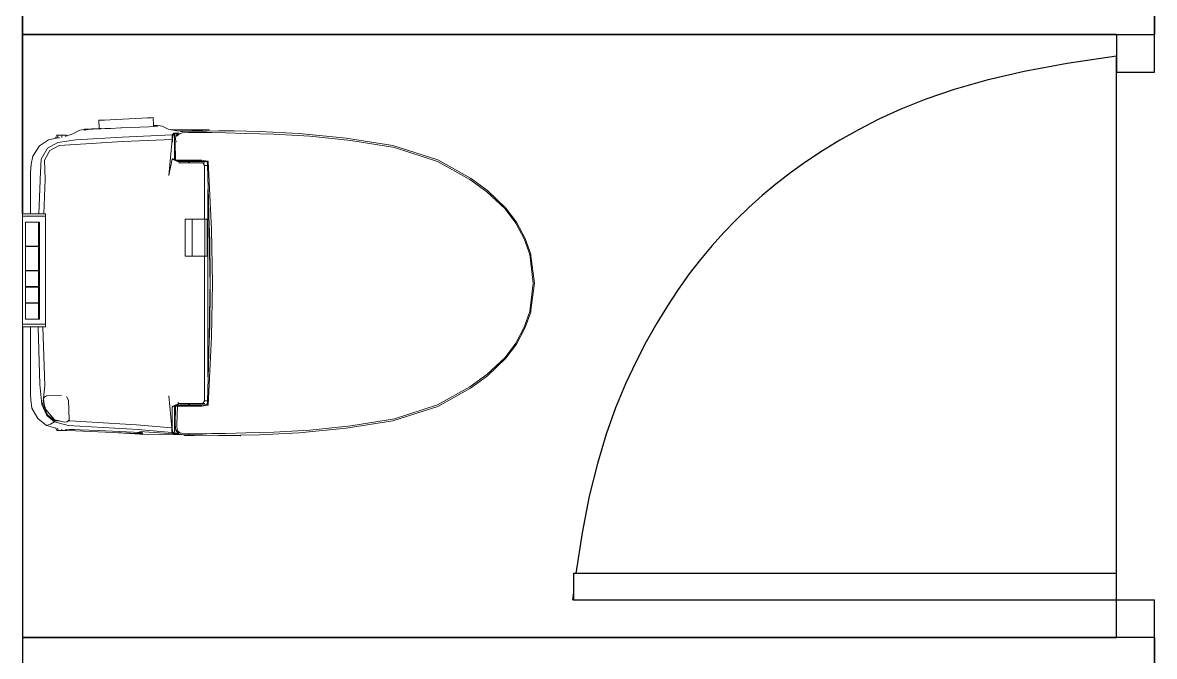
# Model space of a CAD drawing. Header units: millimetres. Extents: x 6923 to 14208, y 3430 to 4414.
# Drawn here: x 9157.1 to 9224.7, y 4166.1 to 4204 of the extents above; entities that cross this region are included whole.
import ezdxf

# ---------------------------------------------------------------- set-up
doc = ezdxf.new("R2010")
doc.units = ezdxf.units.MM
for name, color, linetype, lineweight in [('door', 104, 'Continuous', 25), ('Furniture', 252, 'Continuous', 0), ('wall', 160, 'Continuous', 35)]:
    doc.layers.add(name, color=color, linetype=linetype, lineweight=lineweight)
doc.layers.add('SectionCutEdges', color=7, linetype='Continuous')

msp = doc.modelspace()

# ---------------------------------------------------------------- linework, layer by layer
at = {"layer": 'door'}
for p, q in [((9222.449, 4203.246), (9222.449, 4200.994)), ((9222.449, 4203.246), (9224.701, 4203.246)), ((9224.701, 4200.994), (9224.701, 4203.246)), ((9222.449, 4169.466), (9222.449, 4201.953)), ((9222.449, 4200.994), (9224.701, 4200.994)), ((9190.02, 4171.042), (9190.02, 4169.466)), ((9222.449, 4171.042), (9190.02, 4171.042)), ((9190.02, 4169.904), (9189.962, 4169.466)), ((9190.02, 4169.466), (9189.962, 4169.466)), ((9190.02, 4169.466), (9222.449, 4169.466)), ((9222.449, 4169.466), (9224.701, 4169.466)), ((9222.449, 4167.214), (9222.449, 4169.466)), ((9224.701, 4167.214), (9224.701, 4169.466)), ((9224.701, 4167.214), (9222.449, 4167.214))]:
    msp.add_line(p, q, dxfattribs=at)
msp.add_lwpolyline([(9222.449, 4201.953), (9219.5, 4201.514), (9216.928, 4201.033), (9214.692, 4200.514), (9212.748, 4199.964), (9211.054, 4199.386), (9209.568, 4198.788), (9208.245, 4198.175), (9207.043, 4197.551), (9205.926, 4196.921), (9204.881, 4196.285), (9203.901, 4195.638), (9202.979, 4194.98), (9202.109, 4194.307), (9201.283, 4193.617), (9200.495, 4192.908), (9199.739, 4192.176), (9199.007, 4191.42), (9198.298, 4190.632), (9197.608, 4189.806), (9196.935, 4188.936), (9196.277, 4188.014), (9195.63, 4187.034), (9194.994, 4185.989), (9194.364, 4184.872), (9193.741, 4183.673), (9193.13, 4182.372), (9192.539, 4180.944), (9191.977, 4179.364), (9191.451, 4177.608), (9190.97, 4175.652), (9190.54, 4173.471), (9190.17, 4171.042)], dxfattribs=at)
at = {"layer": 'Furniture'}
for p, q in [((9162.359, 4198.15), (9164.261, 4198.242)), ((9164.261, 4198.242), (9164.595, 4198.259)), ((9164.595, 4198.259), (9164.84, 4198.27)), ((9164.84, 4198.27), (9164.929, 4198.275)), ((9164.929, 4198.275), (9164.956, 4197.803)), ((9160.547, 4197.537), (9160.789, 4197.573)), ((9160.789, 4197.573), (9160.824, 4197.547)), ((9160.824, 4197.547), (9160.825, 4197.582)), ((9160.825, 4197.582), (9161.718, 4197.63)), ((9160.825, 4197.582), (9160.846, 4197.579)), ((9160.84, 4197.535), (9161.023, 4197.563)), ((9160.846, 4197.579), (9160.884, 4197.577)), ((9160.884, 4197.577), (9160.954, 4197.576)), ((9161.023, 4197.563), (9161.322, 4197.587)), ((9161.322, 4197.587), (9161.191, 4197.582)), ((9161.328, 4197.587), (9161.322, 4197.587)), ((9161.328, 4197.587), (9161.333, 4197.588)), ((9161.333, 4197.588), (9161.72, 4197.605)), ((9161.691, 4198.117), (9161.78, 4198.122)), ((9161.718, 4197.63), (9161.691, 4198.117)), ((9161.719, 4197.624), (9161.718, 4197.63)), ((9161.719, 4197.624), (9161.808, 4197.627)), ((9161.72, 4197.605), (9161.809, 4197.609)), ((9161.72, 4197.605), (9161.72, 4197.608)), ((9161.78, 4198.122), (9162.025, 4198.134)), ((9161.808, 4197.627), (9161.834, 4197.629)), ((9161.809, 4197.609), (9162.054, 4197.62)), ((9162.025, 4198.134), (9162.359, 4198.15)), ((9162.054, 4197.62), (9162.358, 4197.633)), ((9162.358, 4197.633), (9162.388, 4197.634)), ((9163.012, 4197.662), (9162.388, 4197.634)), ((9162.388, 4197.634), (9162.388, 4197.637)), ((9163.012, 4197.662), (9163.05, 4197.664)), ((9163.05, 4197.664), (9164.681, 4197.73)), ((9164.681, 4197.73), (9165.008, 4197.747)), ((9164.956, 4197.803), (9165.188, 4197.815)), ((9164.956, 4197.803), (9164.956, 4197.802)), ((9164.956, 4197.802), (9164.957, 4197.791)), ((9164.958, 4197.768), (9164.958, 4197.766)), ((9165.008, 4197.747), (9165.019, 4197.747)), ((9165.019, 4197.747), (9165.146, 4197.759)), ((9165.019, 4197.747), (9165.068, 4197.757)), ((9165.068, 4197.757), (9165.118, 4197.775)), ((9165.118, 4197.775), (9165.156, 4197.794)), ((9165.159, 4197.765), (9165.146, 4197.759)), ((9165.156, 4197.794), (9165.188, 4197.815)), ((9165.181, 4197.775), (9165.159, 4197.765)), ((9165.194, 4197.78), (9165.181, 4197.775)), ((9165.188, 4197.815), (9165.194, 4197.78)), ((9165.236, 4197.798), (9165.194, 4197.78)), ((9165.236, 4197.798), (9165.471, 4197.768)), ((9165.471, 4197.768), (9165.837, 4197.586)), ((9165.837, 4197.586), (9166.074, 4197.54)), ((9158.141, 4196.586), (9158.677, 4196.949)), ((9158.677, 4196.949), (9159.237, 4197.064)), ((9159.108, 4197.064), (9159.174, 4197.23)), ((9159.214, 4197.064), (9159.108, 4197.064)), ((9159.174, 4197.23), (9159.261, 4197.23)), ((9159.214, 4197.064), (9159.261, 4197.23)), ((9159.237, 4197.064), (9159.214, 4197.064)), ((9159.237, 4197.064), (9159.342, 4197.064)), ((9160.312, 4196.945), (9159.237, 4196.792)), ((9159.261, 4197.23), (9159.472, 4197.23)), ((9159.472, 4197.09), (9159.472, 4197.23)), ((9159.682, 4197.23), (9159.472, 4197.23)), ((9159.769, 4197.23), (9159.682, 4197.23)), ((9159.707, 4197.142), (9159.682, 4197.23)), ((9159.769, 4197.23), (9159.788, 4197.181)), ((9159.788, 4197.181), (9160.146, 4197.316)), ((9159.794, 4197.166), (9159.788, 4197.181)), ((9160.146, 4197.316), (9160.547, 4197.537)), ((9163.08, 4197.119), (9160.312, 4196.945)), ((9160.79, 4197.516), (9160.79, 4197.512)), ((9160.823, 4197.515), (9160.823, 4197.519)), ((9160.824, 4197.547), (9160.84, 4197.535)), ((9166.062, 4197.249), (9163.08, 4197.119)), ((9163.114, 4196.841), (9166.06, 4196.967)), ((9166.06, 4196.967), (9165.873, 4194.811)), ((9165.996, 4197.54), (9165.979, 4197.54)), ((9165.979, 4197.54), (9165.997, 4197.54)), ((9166.041, 4197.54), (9165.996, 4197.54)), ((9165.997, 4197.54), (9166.041, 4197.54)), ((9166.041, 4197.54), (9166.074, 4197.54)), ((9166.062, 4197.249), (9166.06, 4196.967)), ((9166.166, 4197.353), (9166.062, 4197.249)), ((9166.109, 4197.208), (9166.062, 4197.249)), ((9166.074, 4197.54), (9166.334, 4197.489)), ((9166.074, 4197.54), (9168.289, 4197.54)), ((9166.081, 4196.93), (9166.109, 4197.208)), ((9166.082, 4196.829), (9166.081, 4196.93)), ((9166.109, 4197.208), (9166.21, 4197.307)), ((9166.474, 4197.366), (9166.166, 4197.353)), ((9166.21, 4197.307), (9166.166, 4197.353)), ((9166.21, 4197.307), (9166.203, 4195.766)), ((9166.21, 4197.307), (9166.408, 4197.316)), ((9166.292, 4197.197), (9166.247, 4196.83)), ((9166.292, 4197.197), (9166.408, 4197.316)), ((9166.374, 4197.192), (9166.292, 4197.197)), ((9166.334, 4197.489), (9167.235, 4197.475)), ((9166.374, 4197.192), (9166.507, 4197.315)), ((9166.408, 4197.316), (9166.413, 4197.321)), ((9166.413, 4197.321), (9166.445, 4197.354)), ((9166.445, 4197.354), (9166.453, 4197.358)), ((9166.693, 4197.373), (9166.507, 4197.315)), ((9166.567, 4197.423), (9166.642, 4197.44)), ((9166.689, 4197.443), (9166.642, 4197.44)), ((9166.911, 4197.458), (9166.689, 4197.443)), ((9167.034, 4197.384), (9166.693, 4197.373)), ((9166.911, 4197.458), (9167.233, 4197.462)), ((9167.034, 4197.384), (9167.42, 4197.383)), ((9167.231, 4197.467), (9167.235, 4197.475)), ((9167.233, 4197.462), (9167.325, 4197.465)), ((9167.235, 4197.475), (9167.255, 4197.526)), ((9167.342, 4197.526), (9167.255, 4197.526)), ((9167.325, 4197.465), (9167.342, 4197.526)), ((9167.325, 4197.465), (9167.333, 4197.464)), ((9167.333, 4197.464), (9167.552, 4197.47)), ((9167.552, 4197.526), (9167.342, 4197.526)), ((9167.42, 4197.383), (9167.878, 4197.387)), ((9167.552, 4197.47), (9167.552, 4197.526)), ((9167.552, 4197.526), (9167.763, 4197.526)), ((9167.552, 4197.47), (9167.635, 4197.472)), ((9167.635, 4197.472), (9167.778, 4197.473)), ((9167.778, 4197.473), (9167.763, 4197.526)), ((9167.763, 4197.526), (9167.85, 4197.526)), ((9167.778, 4197.473), (9167.871, 4197.473)), ((9167.85, 4197.526), (9167.871, 4197.473)), ((9167.871, 4197.473), (9168.145, 4197.475)), ((9167.878, 4197.387), (9168.436, 4197.38)), ((9168.078, 4197.54), (9168.164, 4197.54)), ((9168.145, 4197.475), (9168.835, 4197.485)), ((9168.164, 4197.54), (9168.227, 4197.54)), ((9168.272, 4197.54), (9168.227, 4197.54)), ((9168.289, 4197.54), (9168.272, 4197.54)), ((9168.436, 4197.38), (9169.248, 4197.372)), ((9169.777, 4197.486), (9168.835, 4197.485)), ((9169.248, 4197.372), (9170.469, 4197.33)), ((9171.279, 4197.452), (9169.777, 4197.486)), ((9170.469, 4197.33), (9172.134, 4197.288)), ((9171.279, 4197.452), (9173.647, 4197.324)), ((9172.134, 4197.288), (9174.279, 4197.171)), ((9173.647, 4197.324), (9176.446, 4197.048)), ((9174.279, 4197.171), (9176.734, 4196.918)), ((9179.243, 4196.607), (9176.446, 4197.048)), ((9176.734, 4196.918), (9179.333, 4196.491)), ((9157.744, 4195.977), (9158.141, 4196.586)), ((9158.623, 4196.449), (9158.251, 4195.799)), ((9158.447, 4195.733), (9158.771, 4196.306)), ((9159.237, 4196.792), (9158.623, 4196.449)), ((9158.771, 4196.306), (9159.318, 4196.61)), ((9159.318, 4196.61), (9160.276, 4196.662)), ((9160.276, 4196.662), (9163.114, 4196.841)), ((9166.082, 4196.829), (9166.061, 4196.827)), ((9166.247, 4196.83), (9166.263, 4195.738)), ((9166.342, 4196.869), (9166.332, 4196.869)), ((9166.335, 4196.84), (9166.34, 4196.84)), ((9181.918, 4195.75), (9179.243, 4196.607)), ((9179.333, 4196.491), (9181.913, 4195.65)), ((9157.64, 4195.497), (9157.744, 4195.977)), ((9158.251, 4195.799), (9158.188, 4194.618)), ((9158.477, 4194.594), (9158.447, 4195.733)), ((9165.873, 4194.811), (9166.062, 4195.789)), ((9166.062, 4195.789), (9166.095, 4195.815)), ((9166.062, 4195.789), (9166.48, 4195.62)), ((9166.112, 4195.806), (9166.095, 4195.815)), ((9166.114, 4195.805), (9166.112, 4195.806)), ((9166.119, 4195.804), (9166.114, 4195.805)), ((9166.203, 4195.766), (9166.119, 4195.804)), ((9166.263, 4195.738), (9166.203, 4195.766)), ((9166.284, 4195.729), (9166.263, 4195.738)), ((9166.295, 4195.729), (9166.284, 4195.729)), ((9166.31, 4195.717), (9166.284, 4195.729)), ((9166.357, 4195.711), (9166.295, 4195.729)), ((9166.357, 4195.729), (9166.295, 4195.729)), ((9166.357, 4195.705), (9166.31, 4195.717)), ((9166.357, 4195.695), (9166.31, 4195.717)), ((9166.389, 4195.729), (9166.357, 4195.729)), ((9166.404, 4195.674), (9166.357, 4195.695)), ((9166.663, 4195.729), (9166.389, 4195.729)), ((9166.48, 4195.639), (9166.404, 4195.674)), ((9166.486, 4195.674), (9166.404, 4195.674)), ((9166.48, 4195.639), (9166.48, 4195.62)), ((9166.48, 4195.62), (9166.48, 4195.594)), ((9166.48, 4195.594), (9166.48, 4195.587)), ((9166.48, 4195.587), (9166.48, 4195.574)), ((9166.48, 4195.574), (9166.48, 4195.549)), ((9166.56, 4195.573), (9166.48, 4195.574)), ((9166.527, 4195.662), (9166.486, 4195.674)), ((9166.486, 4195.674), (9166.502, 4195.674)), ((9166.629, 4195.674), (9166.502, 4195.674)), ((9166.644, 4195.662), (9166.527, 4195.662)), ((9166.57, 4195.573), (9166.56, 4195.573)), ((9167.237, 4195.581), (9166.57, 4195.573)), ((9166.632, 4195.674), (9166.629, 4195.674)), ((9166.794, 4195.674), (9166.632, 4195.674)), ((9166.685, 4195.662), (9166.644, 4195.662)), ((9167.007, 4195.729), (9166.663, 4195.729)), ((9166.882, 4195.662), (9166.685, 4195.662)), ((9166.843, 4195.674), (9166.794, 4195.674)), ((9166.904, 4195.674), (9166.843, 4195.674)), ((9167.166, 4195.662), (9166.882, 4195.662)), ((9166.999, 4195.674), (9166.904, 4195.674)), ((9167.138, 4195.674), (9166.999, 4195.674)), ((9167.007, 4195.729), (9167.345, 4195.729)), ((9167.119, 4195.594), (9167.019, 4195.594)), ((9167.119, 4195.594), (9167.994, 4195.581)), ((9167.406, 4195.674), (9167.138, 4195.674)), ((9167.493, 4195.662), (9167.166, 4195.662)), ((9167.9, 4195.573), (9167.237, 4195.581)), ((9167.345, 4195.729), (9167.837, 4195.729)), ((9167.427, 4195.674), (9167.406, 4195.674)), ((9167.467, 4195.674), (9167.427, 4195.674)), ((9167.554, 4195.674), (9167.467, 4195.674)), ((9167.738, 4195.662), (9167.493, 4195.662)), ((9167.756, 4195.674), (9167.554, 4195.674)), ((9168.165, 4195.655), (9167.738, 4195.662)), ((9167.843, 4195.674), (9167.756, 4195.674)), ((9167.837, 4195.729), (9168.175, 4195.681)), ((9167.994, 4195.581), (9167.9, 4195.573)), ((9168.004, 4195.414), (9167.9, 4195.573)), ((9168.022, 4195.581), (9167.994, 4195.581)), ((9168.175, 4195.681), (9168.165, 4195.655)), ((9168.172, 4195.431), (9168.165, 4195.655)), ((9168.175, 4195.681), (9168.184, 4195.68)), ((9168.184, 4195.68), (9168.217, 4195.675)), ((9168.407, 4191.599), (9168.217, 4195.675)), ((9181.913, 4195.65), (9183.837, 4194.588)), ((9183.879, 4194.662), (9181.918, 4195.75)), ((9157.607, 4195.003), (9157.64, 4195.497)), ((9157.607, 4192.519), (9157.607, 4195.003)), ((9168.004, 4195.414), (9168.004, 4192.213)), ((9168.004, 4195.414), (9168.143, 4195.414)), ((9168.143, 4195.414), (9168.173, 4195.414)), ((9168.173, 4195.414), (9168.172, 4195.431)), ((9168.21, 4194.082), (9168.173, 4195.414)), ((9158.178, 4194.512), (9158.11, 4192.519)), ((9158.188, 4194.618), (9158.178, 4194.512)), ((9158.4, 4192.519), (9158.477, 4194.594)), ((9183.837, 4194.588), (9184.85, 4193.843)), ((9184.884, 4193.918), (9183.879, 4194.662)), ((9168.21, 4194.082), (9168.206, 4193.916)), ((9168.206, 4193.395), (9168.21, 4194.082)), ((9168.206, 4193.916), (9168.206, 4193.395)), ((9168.276, 4191.746), (9168.21, 4194.082)), ((9184.85, 4193.843), (9185.94, 4192.831)), ((9185.991, 4192.877), (9184.884, 4193.918)), ((9168.2, 4192.213), (9168.206, 4193.395)), ((9186.619, 4192.028), (9185.991, 4192.877)), ((9157.14, 4192.519), (9157.607, 4192.519)), ((9157.14, 4192.519), (9157.14, 4192.387)), ((9158.5, 4192.387), (9157.14, 4192.387)), ((9157.14, 4192.387), (9157.14, 4192.003)), ((9157.607, 4192.519), (9157.642, 4192.519)), ((9157.642, 4192.519), (9157.65, 4192.519)), ((9157.65, 4192.519), (9157.669, 4192.519)), ((9157.669, 4192.519), (9157.692, 4192.519)), ((9157.692, 4192.519), (9157.756, 4192.519)), ((9157.756, 4192.519), (9157.873, 4192.519)), ((9157.873, 4192.519), (9157.916, 4192.519)), ((9157.916, 4192.519), (9158.097, 4192.519)), ((9158.097, 4192.519), (9158.11, 4192.519)), ((9158.11, 4192.519), (9158.2, 4192.519)), ((9158.2, 4192.519), (9158.4, 4192.519)), ((9158.4, 4192.519), (9158.5, 4192.519)), ((9158.5, 4192.387), (9158.5, 4192.519)), ((9158.5, 4192.003), (9158.5, 4192.387)), ((9166.842, 4190.006), (9166.842, 4192.213)), ((9166.842, 4192.213), (9167.253, 4192.213)), ((9167.253, 4192.213), (9167.262, 4192.213)), ((9167.262, 4190.006), (9167.262, 4192.213)), ((9167.262, 4192.213), (9168.004, 4192.213)), ((9168.004, 4192.213), (9168.014, 4192.213)), ((9168.014, 4190.006), (9168.014, 4192.213)), ((9168.014, 4192.213), (9168.143, 4192.213)), ((9168.143, 4192.213), (9168.156, 4192.213)), ((9168.156, 4192.213), (9168.2, 4192.213)), ((9168.156, 4190.006), (9168.156, 4192.213)), ((9168.197, 4191.718), (9168.2, 4192.213)), ((9185.94, 4192.831), (9186.573, 4191.976)), ((9157.14, 4192.003), (9157.14, 4186.278)), ((9158.096, 4192.028), (9157.308, 4192.028)), ((9157.308, 4192.003), (9157.308, 4192.028)), ((9157.308, 4190.602), (9157.308, 4192.003)), ((9158.096, 4192.028), (9158.146, 4192.028)), ((9158.096, 4192.003), (9158.096, 4192.028)), ((9158.096, 4190.602), (9158.096, 4192.003)), ((9158.146, 4192.028), (9158.146, 4192.003)), ((9158.146, 4192.003), (9158.146, 4190.602)), ((9158.5, 4188.405), (9158.5, 4192.003)), ((9168.199, 4190.006), (9168.197, 4191.718)), ((9168.277, 4191.684), (9168.276, 4191.746)), ((9168.297, 4190.497), (9168.277, 4191.684)), ((9168.291, 4191.679), (9168.307, 4190.641)), ((9168.465, 4188.388), (9168.407, 4191.599)), ((9186.573, 4191.976), (9187.077, 4191.026)), ((9187.138, 4191.046), (9186.619, 4192.028)), ((9187.077, 4191.026), (9187.409, 4190.092)), ((9187.472, 4190.115), (9187.138, 4191.046)), ((9158.096, 4190.602), (9157.308, 4190.602)), ((9158.096, 4190.572), (9157.308, 4190.572)), ((9157.308, 4189.146), (9157.308, 4190.572)), ((9158.146, 4190.602), (9158.096, 4190.602)), ((9158.096, 4189.146), (9158.096, 4190.572)), ((9158.096, 4190.572), (9158.146, 4190.572)), ((9158.146, 4190.572), (9158.146, 4189.146)), ((9168.321, 4189.074), (9168.297, 4190.497)), ((9168.307, 4190.641), (9168.33, 4189.074)), ((9167.253, 4190.006), (9166.842, 4190.006)), ((9167.262, 4190.006), (9167.253, 4190.006)), ((9168.004, 4190.006), (9167.262, 4190.006)), ((9168.004, 4190.006), (9168.004, 4181.362)), ((9168.014, 4190.006), (9168.004, 4190.006)), ((9168.143, 4190.006), (9168.014, 4190.006)), ((9168.156, 4190.006), (9168.143, 4190.006)), ((9168.199, 4190.006), (9168.156, 4190.006)), ((9168.2, 4189.074), (9168.199, 4190.006)), ((9187.409, 4190.092), (9187.613, 4188.388)), ((9187.472, 4190.115), (9187.487, 4190.012)), ((9187.487, 4190.012), (9187.697, 4188.388)), ((9158.096, 4189.146), (9157.308, 4189.146)), ((9158.096, 4189.12), (9157.308, 4189.12)), ((9157.308, 4188.177), (9157.308, 4189.12)), ((9158.146, 4189.146), (9158.096, 4189.146)), ((9158.096, 4188.177), (9158.096, 4189.12)), ((9158.096, 4189.12), (9158.146, 4189.12)), ((9158.146, 4189.12), (9158.146, 4188.177)), ((9168.2, 4188.66), (9168.2, 4189.074)), ((9168.332, 4188.388), (9168.321, 4189.074)), ((9168.33, 4189.074), (9168.341, 4188.388)), ((9158.096, 4188.177), (9157.308, 4188.177)), ((9158.096, 4188.157), (9157.308, 4188.157)), ((9157.308, 4187.214), (9157.308, 4188.157)), ((9158.146, 4188.177), (9158.096, 4188.177)), ((9158.096, 4187.214), (9158.096, 4188.157)), ((9158.096, 4188.157), (9158.146, 4188.157)), ((9158.146, 4188.157), (9158.146, 4187.214)), ((9158.5, 4186.278), (9158.5, 4188.405)), ((9168.2, 4188.389), (9168.2, 4188.66)), ((9168.2, 4187.702), (9168.2, 4188.389)), ((9168.321, 4187.702), (9168.332, 4188.388)), ((9168.341, 4188.388), (9168.33, 4187.702)), ((9168.407, 4185.177), (9168.465, 4188.388)), ((9187.613, 4188.388), (9187.409, 4186.684)), ((9187.697, 4188.388), (9187.487, 4186.764)), ((9168.197, 4185.058), (9168.2, 4187.702)), ((9168.297, 4186.279), (9168.321, 4187.702)), ((9168.33, 4187.702), (9168.307, 4186.135)), ((9158.096, 4187.214), (9157.308, 4187.214)), ((9158.096, 4187.184), (9157.308, 4187.184)), ((9157.308, 4186.278), (9157.308, 4187.184)), ((9158.146, 4187.214), (9158.096, 4187.214)), ((9158.096, 4187.184), (9158.146, 4187.184)), ((9158.096, 4186.278), (9158.096, 4187.184)), ((9158.146, 4187.184), (9158.146, 4186.278)), ((9187.487, 4186.764), (9187.472, 4186.661)), ((9157.14, 4186.278), (9157.14, 4185.931)), ((9157.308, 4186.241), (9157.308, 4186.278)), ((9158.096, 4186.241), (9157.308, 4186.241)), ((9158.096, 4186.241), (9158.096, 4186.278)), ((9158.146, 4186.241), (9158.096, 4186.241)), ((9158.146, 4186.278), (9158.146, 4186.241)), ((9158.5, 4185.931), (9158.5, 4186.278)), ((9168.277, 4185.092), (9168.297, 4186.279)), ((9168.307, 4186.135), (9168.291, 4185.097)), ((9187.409, 4186.684), (9187.077, 4185.75)), ((9187.138, 4185.73), (9187.472, 4186.661)), ((9157.14, 4185.931), (9158.5, 4185.931)), ((9157.14, 4185.931), (9157.14, 4185.78)), ((9157.14, 4185.78), (9157.607, 4185.78)), ((9157.607, 4181.779), (9157.607, 4185.78)), ((9157.607, 4185.78), (9157.62, 4185.78)), ((9157.62, 4185.78), (9157.653, 4185.78)), ((9157.653, 4185.78), (9157.676, 4185.78)), ((9157.676, 4185.78), (9157.723, 4185.78)), ((9157.723, 4185.78), (9157.767, 4185.78)), ((9157.767, 4185.78), (9157.845, 4185.78)), ((9157.845, 4185.78), (9157.93, 4185.78)), ((9157.93, 4185.78), (9158.035, 4185.78)), ((9158.035, 4185.78), (9158.058, 4185.78)), ((9158.058, 4185.78), (9158.173, 4182.333)), ((9158.058, 4185.78), (9158.185, 4185.78)), ((9158.185, 4185.78), (9158.342, 4185.78)), ((9158.47, 4182.257), (9158.342, 4185.78)), ((9158.342, 4185.78), (9158.5, 4185.78)), ((9158.5, 4185.78), (9158.5, 4185.931)), ((9187.077, 4185.75), (9186.573, 4184.799)), ((9186.619, 4184.748), (9187.138, 4185.73)), ((9168.206, 4183.381), (9168.197, 4185.058)), ((9168.21, 4182.694), (9168.276, 4185.03)), ((9168.217, 4181.101), (9168.407, 4185.177)), ((9168.276, 4185.03), (9168.277, 4185.092)), ((9186.573, 4184.799), (9185.94, 4183.945)), ((9185.991, 4183.899), (9186.619, 4184.748)), ((9168.206, 4183.381), (9168.206, 4182.86)), ((9168.21, 4182.694), (9168.206, 4183.381)), ((9185.94, 4183.945), (9184.85, 4182.933)), ((9184.884, 4182.858), (9185.991, 4183.899)), ((9168.206, 4182.86), (9168.21, 4182.694)), ((9184.85, 4182.933), (9183.837, 4182.188)), ((9183.879, 4182.114), (9184.884, 4182.858)), ((9158.173, 4182.333), (9158.293, 4181.136)), ((9158.342, 4181.15), (9158.47, 4182.257)), ((9168.21, 4182.694), (9168.172, 4181.362)), ((9183.837, 4182.188), (9181.913, 4181.126)), ((9181.918, 4181.026), (9183.879, 4182.114)), ((9157.634, 4181.421), (9157.607, 4181.779)), ((9157.688, 4180.923), (9157.634, 4181.421)), ((9158.381, 4181.449), (9158.438, 4181.583)), ((9158.432, 4181.185), (9158.381, 4181.449)), ((9158.438, 4181.583), (9158.566, 4181.658)), ((9158.566, 4181.658), (9159.463, 4181.689)), ((9159.766, 4181.607), (9159.88, 4181.386)), ((9159.88, 4181.386), (9159.92, 4180.225)), ((9165.872, 4181.661), (9166.04, 4179.752)), ((9167.9, 4181.203), (9168.004, 4181.362)), ((9168.143, 4181.362), (9168.004, 4181.362)), ((9168.172, 4181.362), (9168.143, 4181.362)), ((9168.172, 4181.345), (9168.172, 4181.362)), ((9158.052, 4180.297), (9157.688, 4180.923)), ((9158.293, 4181.136), (9158.342, 4181.15)), ((9158.293, 4181.136), (9158.593, 4180.483)), ((9158.633, 4180.513), (9158.342, 4181.15)), ((9158.453, 4181.082), (9158.432, 4181.185)), ((9158.476, 4180.964), (9158.453, 4181.082)), ((9158.498, 4180.852), (9158.476, 4180.964)), ((9158.861, 4180.43), (9158.498, 4180.852)), ((9166.427, 4181.177), (9166.061, 4181.017)), ((9166.095, 4181.002), (9166.061, 4181.017)), ((9166.065, 4179.946), (9166.061, 4181.017)), ((9166.095, 4181.002), (9166.111, 4181.009)), ((9166.111, 4181.009), (9166.113, 4181.01)), ((9166.113, 4181.01), (9166.171, 4181.034)), ((9166.171, 4181.034), (9166.202, 4181.048)), ((9166.202, 4181.048), (9166.284, 4181.082)), ((9166.202, 4181.048), (9166.209, 4179.425)), ((9166.263, 4181.047), (9166.247, 4179.945)), ((9166.263, 4181.047), (9166.284, 4181.052)), ((9166.263, 4181.047), (9166.284, 4181.047)), ((9166.284, 4181.082), (9166.331, 4181.102)), ((9166.284, 4181.082), (9166.284, 4181.052)), ((9166.284, 4181.052), (9166.357, 4181.071)), ((9166.284, 4181.052), (9166.284, 4181.047)), ((9166.284, 4181.047), (9166.295, 4181.047)), ((9166.295, 4181.047), (9166.357, 4181.065)), ((9166.295, 4181.047), (9166.357, 4181.047)), ((9166.331, 4181.102), (9166.421, 4181.14)), ((9166.331, 4181.102), (9166.357, 4181.102)), ((9166.389, 4181.047), (9166.338, 4179.955)), ((9166.486, 4181.102), (9166.357, 4181.102)), ((9166.357, 4181.047), (9166.389, 4181.047)), ((9166.389, 4181.047), (9166.663, 4181.047)), ((9166.421, 4181.14), (9166.427, 4181.177)), ((9166.428, 4181.201), (9166.427, 4181.177)), ((9166.428, 4181.269), (9166.428, 4181.241)), ((9166.428, 4181.241), (9166.428, 4181.201)), ((9166.428, 4181.201), (9166.57, 4181.203)), ((9166.486, 4181.102), (9166.527, 4181.114)), ((9166.502, 4181.102), (9166.486, 4181.102)), ((9166.502, 4181.102), (9166.629, 4181.102)), ((9166.527, 4181.114), (9166.67, 4181.114)), ((9166.57, 4181.203), (9166.588, 4181.203)), ((9166.588, 4181.203), (9167.237, 4181.195)), ((9166.629, 4181.102), (9166.632, 4181.102)), ((9166.632, 4181.102), (9166.794, 4181.102)), ((9166.663, 4181.047), (9167.007, 4181.047)), ((9166.67, 4181.114), (9166.685, 4181.114)), ((9166.685, 4181.114), (9166.882, 4181.114)), ((9166.794, 4181.102), (9166.843, 4181.102)), ((9166.843, 4181.102), (9166.904, 4181.102)), ((9166.882, 4181.114), (9167.166, 4181.114)), ((9166.904, 4181.102), (9166.999, 4181.102)), ((9166.999, 4181.102), (9167.138, 4181.102)), ((9167.345, 4181.047), (9167.007, 4181.047)), ((9167.019, 4181.181), (9167.119, 4181.181)), ((9167.119, 4181.181), (9167.86, 4181.193)), ((9167.138, 4181.102), (9167.406, 4181.102)), ((9167.166, 4181.114), (9167.493, 4181.114)), ((9167.237, 4181.195), (9167.858, 4181.202)), ((9167.837, 4181.047), (9167.345, 4181.047)), ((9167.406, 4181.102), (9167.427, 4181.102)), ((9167.427, 4181.102), (9167.467, 4181.102)), ((9167.467, 4181.102), (9167.554, 4181.102)), ((9167.493, 4181.114), (9167.738, 4181.114)), ((9167.554, 4181.102), (9167.756, 4181.102)), ((9167.738, 4181.114), (9167.878, 4181.116)), ((9167.756, 4181.102), (9167.843, 4181.102)), ((9168.175, 4181.095), (9167.837, 4181.047)), ((9167.858, 4181.202), (9167.9, 4181.203)), ((9167.86, 4181.193), (9167.994, 4181.195)), ((9167.878, 4181.116), (9168.165, 4181.12)), ((9167.9, 4181.203), (9167.994, 4181.195)), ((9167.994, 4181.195), (9168.022, 4181.195)), ((9168.165, 4181.12), (9168.172, 4181.345)), ((9168.165, 4181.12), (9168.175, 4181.095)), ((9168.184, 4181.096), (9168.175, 4181.095)), ((9168.217, 4181.101), (9168.184, 4181.096)), ((9179.243, 4180.169), (9181.918, 4181.026)), ((9181.913, 4181.126), (9179.333, 4180.284)), ((9158.558, 4179.882), (9158.052, 4180.297)), ((9158.593, 4180.483), (9159.038, 4180.108)), ((9159.063, 4180.151), (9158.633, 4180.513)), ((9158.796, 4179.969), (9159.038, 4180.108)), ((9159.045, 4180.216), (9158.861, 4180.43)), ((9159.063, 4180.151), (9159.038, 4180.108)), ((9159.038, 4180.108), (9159.853, 4179.889)), ((9159.344, 4180.154), (9159.045, 4180.216)), ((9159.344, 4180.154), (9159.063, 4180.151)), ((9159.452, 4180.131), (9159.344, 4180.154)), ((9159.667, 4180.086), (9159.452, 4180.131)), ((9159.806, 4180.111), (9159.667, 4180.086)), ((9159.849, 4180.153), (9159.806, 4180.111)), ((9159.854, 4180.159), (9159.849, 4180.153)), ((9159.895, 4180.2), (9159.854, 4180.159)), ((9159.961, 4180.16), (9159.854, 4180.159)), ((9159.92, 4180.225), (9159.895, 4180.2)), ((9163.937, 4179.922), (9159.961, 4180.16)), ((9176.446, 4179.728), (9179.243, 4180.169)), ((9179.333, 4180.284), (9176.734, 4179.858)), ((9158.558, 4179.882), (9158.796, 4179.969)), ((9159.12, 4179.72), (9158.558, 4179.882)), ((9159.12, 4179.72), (9159.108, 4179.749)), ((9159.174, 4179.585), (9159.12, 4179.72)), ((9159.261, 4179.585), (9159.174, 4179.585)), ((9159.261, 4179.585), (9159.22, 4179.731)), ((9159.472, 4179.585), (9159.261, 4179.585)), ((9159.472, 4179.585), (9159.472, 4179.663)), ((9159.682, 4179.585), (9159.472, 4179.585)), ((9159.682, 4179.585), (9159.693, 4179.623)), ((9159.769, 4179.585), (9159.682, 4179.585)), ((9159.693, 4179.623), (9159.695, 4179.632)), ((9159.783, 4179.618), (9159.693, 4179.623)), ((9159.695, 4179.632), (9159.699, 4179.644)), ((9159.734, 4179.605), (9159.781, 4179.614)), ((9159.767, 4179.595), (9159.734, 4179.605)), ((9159.773, 4179.594), (9159.767, 4179.595)), ((9159.773, 4179.594), (9159.769, 4179.585)), ((9159.978, 4179.578), (9159.773, 4179.594)), ((9159.783, 4179.618), (9159.781, 4179.614)), ((9159.781, 4179.614), (9159.796, 4179.617)), ((9159.787, 4179.629), (9159.783, 4179.618)), ((9159.796, 4179.617), (9159.783, 4179.618)), ((9159.789, 4179.635), (9159.787, 4179.629)), ((9159.796, 4179.617), (9159.85, 4179.628)), ((9159.85, 4179.628), (9159.93, 4179.643)), ((9159.853, 4179.889), (9164.034, 4179.643)), ((9159.93, 4179.643), (9160.026, 4179.646)), ((9160.292, 4179.562), (9159.978, 4179.578)), ((9160.026, 4179.646), (9160.241, 4179.641)), ((9160.241, 4179.641), (9160.571, 4179.629)), ((9160.296, 4179.562), (9160.292, 4179.562)), ((9162.552, 4179.462), (9160.296, 4179.562)), ((9160.571, 4179.629), (9161.674, 4179.579)), ((9161.674, 4179.579), (9163.76, 4179.485)), ((9164.156, 4179.372), (9162.552, 4179.462)), ((9163.581, 4179.417), (9162.552, 4179.462)), ((9163.997, 4179.401), (9163.581, 4179.417)), ((9163.76, 4179.485), (9164.006, 4179.472)), ((9166.04, 4179.752), (9163.937, 4179.922)), ((9164.148, 4179.398), (9163.997, 4179.401)), ((9164.006, 4179.472), (9164.128, 4179.461)), ((9164.034, 4179.643), (9166.046, 4179.472)), ((9164.111, 4179.515), (9166.168, 4179.383)), ((9164.128, 4179.461), (9164.235, 4179.456)), ((9164.247, 4179.396), (9164.148, 4179.398)), ((9166.78, 4179.325), (9164.156, 4179.372)), ((9164.235, 4179.456), (9164.322, 4179.445)), ((9164.282, 4179.401), (9164.247, 4179.396)), ((9164.322, 4179.445), (9164.282, 4179.401)), ((9166.066, 4179.788), (9166.04, 4179.752)), ((9166.04, 4179.752), (9166.046, 4179.472)), ((9166.046, 4179.472), (9166.095, 4179.511)), ((9166.046, 4179.472), (9166.168, 4179.383)), ((9166.065, 4179.946), (9166.071, 4179.946)), ((9166.066, 4179.788), (9166.065, 4179.946)), ((9166.095, 4179.511), (9166.066, 4179.788)), ((9166.209, 4179.425), (9166.095, 4179.511)), ((9166.209, 4179.425), (9166.168, 4179.383)), ((9166.168, 4179.383), (9166.566, 4179.37)), ((9166.453, 4179.418), (9166.209, 4179.425)), ((9166.247, 4179.945), (9166.292, 4179.579)), ((9166.292, 4179.579), (9166.374, 4179.584)), ((9166.445, 4179.422), (9166.292, 4179.579)), ((9166.332, 4179.907), (9166.342, 4179.907)), ((9166.34, 4179.935), (9166.335, 4179.936)), ((9166.34, 4179.935), (9166.338, 4179.955)), ((9166.342, 4179.907), (9166.34, 4179.935)), ((9166.374, 4179.584), (9166.342, 4179.907)), ((9166.507, 4179.461), (9166.374, 4179.584)), ((9166.453, 4179.418), (9166.445, 4179.422)), ((9166.457, 4179.417), (9166.453, 4179.418)), ((9166.507, 4179.461), (9166.693, 4179.403)), ((9166.638, 4179.337), (9166.566, 4179.37)), ((9166.64, 4179.337), (9166.638, 4179.337)), ((9166.642, 4179.336), (9166.64, 4179.337)), ((9166.642, 4179.336), (9166.714, 4179.331)), ((9166.693, 4179.403), (9167.034, 4179.392)), ((9166.714, 4179.331), (9166.779, 4179.327)), ((9166.78, 4179.325), (9166.779, 4179.327)), ((9166.779, 4179.327), (9166.821, 4179.324)), ((9166.821, 4179.324), (9166.78, 4179.325)), ((9166.795, 4179.287), (9166.78, 4179.325)), ((9166.821, 4179.324), (9166.873, 4179.32)), ((9166.883, 4179.287), (9166.873, 4179.32)), ((9166.873, 4179.32), (9166.911, 4179.318)), ((9167.42, 4179.393), (9167.034, 4179.392)), ((9167.878, 4179.389), (9167.42, 4179.393)), ((9168.436, 4179.396), (9167.878, 4179.389)), ((9169.248, 4179.404), (9168.436, 4179.396)), ((9170.469, 4179.446), (9169.248, 4179.404)), ((9170.155, 4179.298), (9171.279, 4179.324)), ((9172.134, 4179.488), (9170.469, 4179.446)), ((9173.647, 4179.452), (9171.279, 4179.324)), ((9174.279, 4179.605), (9172.134, 4179.488)), ((9176.446, 4179.728), (9173.647, 4179.452)), ((9176.734, 4179.858), (9174.279, 4179.605)), ((9166.883, 4179.287), (9166.795, 4179.287)), ((9167.093, 4179.287), (9166.883, 4179.287)), ((9167.093, 4179.316), (9166.911, 4179.318)), ((9167.093, 4179.287), (9167.093, 4179.316)), ((9167.233, 4179.314), (9167.093, 4179.316)), ((9167.303, 4179.287), (9167.093, 4179.287)), ((9167.311, 4179.312), (9167.233, 4179.314)), ((9167.303, 4179.287), (9167.311, 4179.312)), ((9167.391, 4179.287), (9167.303, 4179.287)), ((9167.4, 4179.31), (9167.311, 4179.312)), ((9167.4, 4179.31), (9167.391, 4179.287)), ((9167.635, 4179.304), (9167.4, 4179.31)), ((9168.145, 4179.301), (9167.635, 4179.304)), ((9168.835, 4179.291), (9168.145, 4179.301)), ((9170.132, 4179.264), (9168.145, 4179.301)), ((9168.835, 4179.291), (9169.298, 4179.29)), ((9169.298, 4179.29), (9169.479, 4179.29)), ((9169.479, 4179.29), (9170.144, 4179.277)), ((9169.479, 4179.29), (9169.777, 4179.29)), ((9169.777, 4179.29), (9170.145, 4179.298)), ((9170.132, 4179.264), (9170.144, 4179.277)), ((9170.144, 4179.277), (9170.155, 4179.298)), ((9170.145, 4179.287), (9170.144, 4179.277)), ((9170.15, 4179.298), (9170.145, 4179.287)), ((9170.145, 4179.298), (9170.145, 4179.287)), ((9170.145, 4179.298), (9170.15, 4179.298)), ((9170.15, 4179.298), (9170.155, 4179.298))]:
    msp.add_line(p, q, dxfattribs=at)
at = {"layer": 'SectionCutEdges'}
for p, q in [((9157.14, 4185.78), (9157.14, 4167.214)), ((9222.449, 4169.466), (9222.449, 4171.042)), ((9157.14, 4167.214), (9157.14, 4164.962))]:
    msp.add_line(p, q, dxfattribs=at)
at = {"layer": 'wall'}
for p, q in [((9157.14, 4205.498), (9157.14, 4203.246)), ((9224.701, 4203.246), (9224.701, 4205.498)), ((9157.14, 4203.246), (9222.449, 4203.246)), ((9157.14, 4203.246), (9157.14, 4192.519)), ((9171.047, 4167.214), (9157.14, 4167.214)), ((9171.134, 4167.214), (9171.047, 4167.214)), ((9171.382, 4167.214), (9171.134, 4167.214)), ((9171.753, 4167.214), (9171.382, 4167.214)), ((9172.191, 4167.214), (9171.753, 4167.214)), ((9172.629, 4167.214), (9172.191, 4167.214)), ((9173, 4167.214), (9172.629, 4167.214)), ((9173.248, 4167.214), (9173, 4167.214)), ((9173.335, 4167.214), (9173.248, 4167.214)), ((9179.055, 4167.214), (9173.335, 4167.214)), ((9179.142, 4167.214), (9179.055, 4167.214)), ((9179.39, 4167.214), (9179.142, 4167.214)), ((9179.761, 4167.214), (9179.39, 4167.214)), ((9180.199, 4167.214), (9179.761, 4167.214)), ((9180.637, 4167.214), (9180.199, 4167.214)), ((9181.008, 4167.214), (9180.637, 4167.214)), ((9181.256, 4167.214), (9181.008, 4167.214)), ((9181.343, 4167.214), (9181.256, 4167.214)), ((9222.449, 4167.214), (9181.343, 4167.214)), ((9224.701, 4164.962), (9224.701, 4167.214))]:
    msp.add_line(p, q, dxfattribs=at)

doc.saveas('drawing.dxf')
